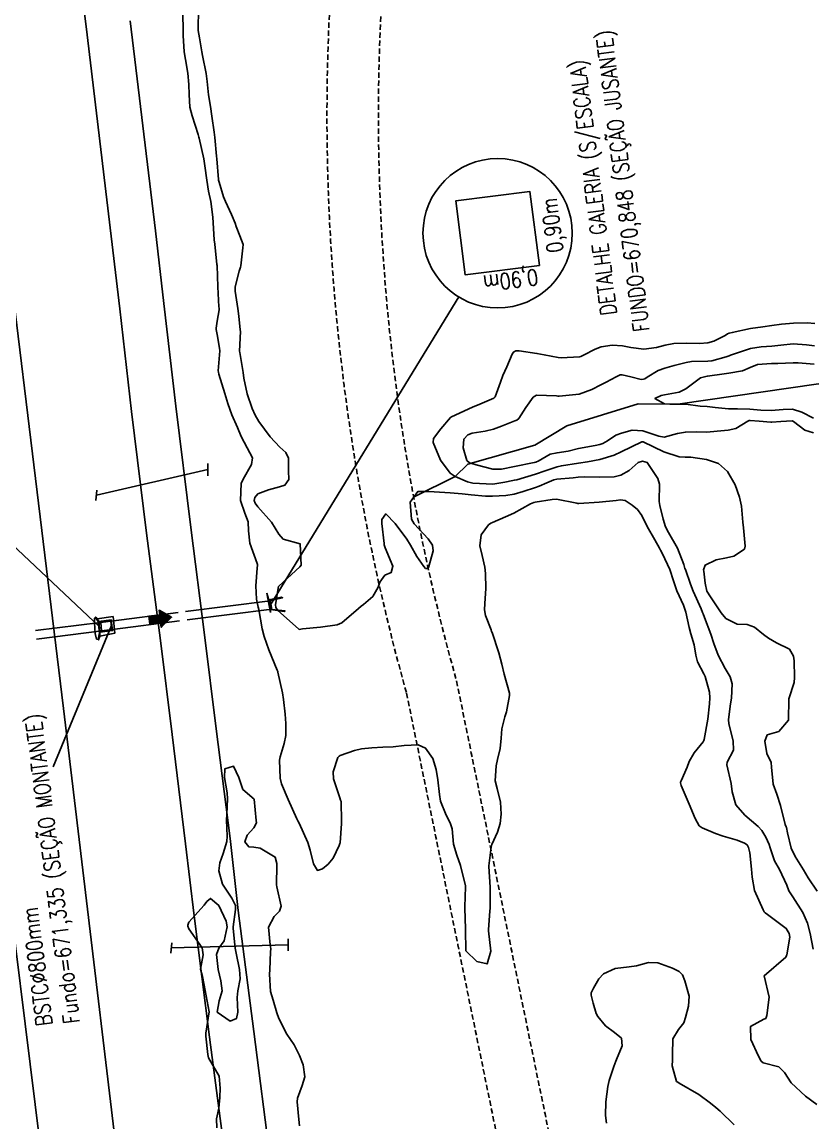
# Model space of a CAD drawing. Header units: metres. Extents: x 292545 to 299085, y 7450245 to 7463078.
# Drawn here: x 296188.5 to 296262.7, y 7455820.8 to 7455924 of the extents above; entities that cross this region are included whole.
import ezdxf

# ---------------------------------------------------------------- set-up
doc = ezdxf.new("R2010")
doc.units = ezdxf.units.M
for name, pattern in [('CONTINUO', [0]), ('DASHED', [0.75, 0.5, -0.25]), ('TRACEJADO', [8.7, 8, -0.7])]:
    doc.linetypes.add(name, pattern=pattern)
for name, color, linetype in [('BUEIRO', 151, 'Continuous'), ('CAIXA', 45, 'Continuous'), ('Curvas de Nivel 1m', 11, 'Continuous'), ('Curvas de Nivel 5m', 15, 'Continuous'), ('GALERIA', 45, 'Continuous'), ('Hidrografia', 140, 'Continuous'), ('Linha Férrea', 20, 'Continuous'), ('Pórtico', 62, 'Continuous'), ('TEXTO', 45, 'Continuous'), ('Vias Primárias', 230, 'Continuous'), ('Vias Secundárias', 230, 'DASHED')]:
    doc.layers.add(name, color=color, linetype=linetype)
doc.styles.add('ROMANS', font='romans', dxfattribs={"height": 0.2})

msp = doc.modelspace()

# ---------------------------------------------------------------- hatches: boundary and pattern name
at = {"layer": 'TEXTO'}
msp.add_hatch(color=256, dxfattribs=at).paths.add_polyline_path([(296200.41, 7455868.27), (296201.42, 7455868.39), (296201.36, 7455868.82), (296202.54, 7455868.16), (296201.56, 7455867.23), (296201.51, 7455867.66), (296200.5, 7455867.53)])

# ---------------------------------------------------------------- linework, layer by layer
at = {"layer": 'BUEIRO', "linetype": 'TRACEJADO', "flags": 128}
for points in [[(296211.77, 7455869.7), (296196.88, 7455867.8)], [(296211.92, 7455868.92), (296197, 7455867.01)], [(296195.88, 7455867.68), (296189.78, 7455866.91)], [(296195.98, 7455866.88), (296189.88, 7455866.12)]]:
    msp.add_lwpolyline(points, dxfattribs=at)
at = {"layer": 'BUEIRO', "linetype": 'CONTINUO'}
for points in [[(296195.48, 7455866.09, 674.16), (296195.64, 7455866.07, 674.19), (296195.77, 7455866.71, 674.19), (296195.65, 7455867.75, 674.16), (296195.41, 7455868.13, 674.16), (296195.3, 7455868.07, 674.15)], [(296195.48, 7455866.09, 674.16), (296195.38, 7455866.63, 674.18), (296195.3, 7455867.64, 674.16), (296195.3, 7455868.07, 674.15)], [(296195.41, 7455868.13, 674.16), (296195.43, 7455868.18, 673.53), (296195.55, 7455868.01, 673.52), (296195.7, 7455867.77, 673.53), (296195.65, 7455867.75, 674.16)], [(296195.7, 7455867.77, 673.53), (296195.76, 7455867.72, 672.91), (296195.81, 7455867.66, 672.53), (296195.89, 7455867.68, 671.35)], [(296195.82, 7455866.76, 673.53), (296195.7, 7455867.77, 673.53)], [(296195.64, 7455866.07, 674.19), (296195.69, 7455866.04, 673.83), (296195.81, 7455866.4, 673.54), (296195.82, 7455866.76, 673.53), (296195.77, 7455866.71, 674.19)], [(296195.82, 7455866.76, 673.53), (296195.87, 7455866.83, 672.85), (296195.89, 7455866.89, 672.6), (296195.95, 7455866.88, 671.37)]]:
    msp.add_polyline3d(points, dxfattribs=at)
at = {"layer": 'CAIXA', "linetype": 'CONTINUO'}
for points in [[(296195.55, 7455868.01, 673.52), (296197.05, 7455868.23, 673.59), (296197.22, 7455866.68, 673.52), (296195.81, 7455866.4, 673.54)], [(296195.82, 7455866.76, 673.53), (296197.01, 7455866.91, 673.49), (296196.87, 7455867.91, 673.51), (296195.7, 7455867.77, 673.53)], [(296195.82, 7455866.76, 673.53), (296195.95, 7455866.88, 671.37), (296195.89, 7455867.68, 671.35), (296195.7, 7455867.77, 673.53)], [(296195.89, 7455867.68, 671.35), (296196.84, 7455867.79, 671.34), (296196.87, 7455867.91, 673.51)], [(296196.84, 7455867.79, 671.34), (296196.93, 7455867, 671.32), (296197.01, 7455866.91, 673.49)], [(296196.93, 7455867, 671.32), (296195.95, 7455866.88, 671.37)]]:
    msp.add_polyline3d(points, dxfattribs=at)
at = {"layer": 'Curvas de Nivel 1m', "flags": 128}
for points, elevation in [([(296205.06, 7455925.17), (296205.02, 7455923.3), (296205.03, 7455923.17), (296205.14, 7455922.5), (296205.38, 7455921.17), (296205.43, 7455920.85), (296205.77, 7455919.16), (296205.86, 7455918.4), (296205.99, 7455917.16), (296206.18, 7455916.05), (296206.31, 7455915.16), (296206.54, 7455913.66), (296206.6, 7455913.15), (296206.75, 7455911.41), (296206.77, 7455911.15), (296206.94, 7455909.2), (296206.94, 7455909.15), (296206.98, 7455908.96), (296207.41, 7455907.58), (296207.58, 7455907.14), (296208.15, 7455905.93), (296208.48, 7455905.13), (296208.59, 7455904.79), (296208.92, 7455903.92), (296209.23, 7455903.12), (296209.21, 7455902.81), (296209.03, 7455901.12), (296209.01, 7455901), (296208.88, 7455900.61), (296208.5, 7455899.13), (296208.49, 7455898.75), (296208.74, 7455897.12), (296208.83, 7455896.39), (296208.97, 7455895.12), (296208.98, 7455894.95), (296208.91, 7455893.12), (296208.92, 7455892.99), (296209.23, 7455891.12), (296209.3, 7455890.58), (296209.61, 7455889.11), (296210.09, 7455887.74), (296210.38, 7455887.1), (296210.71, 7455886.52), (296211.77, 7455885.09), (296212.68, 7455884.11), (296213.23, 7455883.62), (296213.49, 7455883.07), (296213.5, 7455881.9), (296213.52, 7455881.07), (296213.16, 7455880.56), (296212.64, 7455880.4), (296211.61, 7455880.12), (296210.63, 7455879.74), (296210.33, 7455879.4), (296210.29, 7455879.1), (296210.38, 7455878.86), (296210.62, 7455878.53), (296211.89, 7455877.09), (296212.59, 7455875.95), (296213, 7455875.49), (296214.58, 7455875.05), (296214.68, 7455873.05), (296214.55, 7455872.88), (296212.58, 7455871.08), (296212.56, 7455871.05), (296212.53, 7455870.9), (296212.28, 7455869.31), (296212.32, 7455869.08), (296212.5, 7455868.78), (296214.42, 7455867.06), (296214.48, 7455867.02), (296214.82, 7455867.06), (296216.49, 7455867.24), (296218.06, 7455867.44), (296218.49, 7455867.63), (296220.06, 7455868.99), (296220.3, 7455869.19), (296220.51, 7455869.36), (296221.39, 7455870.1), (296221.9, 7455870.97), (296222.05, 7455871.45), (296222.54, 7455872.11), (296223.13, 7455872.37), (296223.29, 7455872.95), (296222.57, 7455874.68), (296222.47, 7455874.96), (296222.45, 7455875.08), (296222.25, 7455876.96), (296222.24, 7455877.33), (296222.61, 7455877.85), (296223.49, 7455876.95), (296224.58, 7455875.47), (296224.92, 7455874.93), (296225.51, 7455873.87), (296226.18, 7455872.92), (296226.35, 7455872.72), (296226.55, 7455872.72), (296226.62, 7455872.84), (296226.64, 7455872.91), (296227.07, 7455874.4), (296226.99, 7455874.91), (296226.58, 7455875.51), (296225.27, 7455876.93), (296225.03, 7455877.36), (296224.91, 7455878.94), (296225.61, 7455879.95), (296226.64, 7455879.96), (296227.64, 7455879.9), (296228.64, 7455879.82), (296229.79, 7455879.72), (296230.63, 7455879.64), (296231.95, 7455879.53), (296232.63, 7455879.52), (296233.88, 7455879.58), (296234.64, 7455879.71), (296235.49, 7455879.96), (296236.65, 7455880.32), (296236.99, 7455880.44), (296237.72, 7455880.78), (296238.38, 7455881.05), (296238.66, 7455881.11), (296240.17, 7455881.24), (296240.66, 7455881.3), (296241.26, 7455881.34), (296242.65, 7455881.29), (296244.02, 7455881.34), (296244.65, 7455881.49), (296245.43, 7455881.92), (296246.28, 7455882.68), (296246.67, 7455882.8), (296247.12, 7455882.67), (296248.13, 7455881.18), (296248.27, 7455880.65), (296248.25, 7455879.03), (296248.29, 7455878.65), (296248.61, 7455877.37), (296248.84, 7455876.65), (296249.13, 7455876.11), (296249.95, 7455874.64), (296250.56, 7455873.1), (296250.66, 7455872.73), (296250.7, 7455872.63), (296251.19, 7455871.27), (296251.43, 7455870.62), (296252.18, 7455868.94), (296252.32, 7455868.6), (296252.37, 7455868.47), (296252.5, 7455868.13), (296253.1, 7455866.59), (296253.37, 7455865.69), (296253.76, 7455864.59), (296254.44, 7455863.35), (296254.9, 7455862.58), (296255.09, 7455861.91), (296255.02, 7455860.57), (296254.93, 7455860.05), (296254.73, 7455858.58), (296254.77, 7455858.18), (296255.18, 7455856.57), (296255.22, 7455855.7), (296254.62, 7455854.58), (296254.58, 7455854.33), (296254.99, 7455852.57), (296255.09, 7455851.79), (296255.43, 7455850.57), (296256.28, 7455849.59), (296257.51, 7455848.54), (296257.87, 7455848.15), (296258.25, 7455847.54), (296258.56, 7455846.85), (296258.64, 7455846.53), (296259.04, 7455845.33), (296259.51, 7455844.52), (296260.2, 7455843.03), (296260.41, 7455842.51), (296260.76, 7455841.94), (296261.7, 7455840.49), (296262.16, 7455839.46), (296262.41, 7455838.49), (296262.68, 7455837.04)], 673), ([(296203.58, 7455924.77), (296203.62, 7455923.19), (296203.63, 7455922.7), (296203.72, 7455921.18), (296203.83, 7455920.46), (296204.06, 7455919.18), (296204.14, 7455918.13), (296204.18, 7455917.18), (296204.26, 7455915.98), (296204.45, 7455915.18), (296205.04, 7455913.42), (296205.1, 7455913.17), (296205.13, 7455913.07), (296205.56, 7455911.16), (296205.66, 7455910.5), (296205.83, 7455909.16), (296206.01, 7455908.12), (296206.22, 7455907.16), (296206.41, 7455905.68), (296206.42, 7455905.16), (296206.53, 7455903.54), (296206.59, 7455903.15), (296206.79, 7455901.25), (296206.8, 7455901.15), (296206.86, 7455899.15), (296206.97, 7455897.27), (296206.98, 7455897.15), (296206.98, 7455897), (296206.82, 7455895.91), (296206.71, 7455895.26), (296206.71, 7455895.15), (296206.81, 7455894.67), (296207.04, 7455893.39), (296207.05, 7455893.15), (296206.91, 7455891.28), (296206.92, 7455891.15), (296206.97, 7455890.95), (296207.52, 7455889.14), (296207.8, 7455888.2), (296208.19, 7455887.13), (296208.71, 7455885.94), (296209.07, 7455885.12), (296209.62, 7455884.05), (296210.11, 7455883.11), (296210.02, 7455882.47), (296209.24, 7455881.12), (296209.07, 7455880.7), (296209.01, 7455879.12), (296209.41, 7455877.92), (296209.71, 7455877.11), (296209.75, 7455876.27), (296209.86, 7455875.11), (296210.55, 7455873.2), (296210.59, 7455873.1), (296210.59, 7455873.06), (296210.55, 7455872.77), (296210.42, 7455871.1), (296210.51, 7455869.85), (296210.66, 7455869.1), (296210.71, 7455868.89), (296211.04, 7455867.09), (296211.22, 7455866.34), (296211.64, 7455865.09), (296212.43, 7455863.21), (296212.48, 7455863.08), (296212.49, 7455863.02), (296212.93, 7455861.07), (296213.02, 7455860.46), (296213.17, 7455859.07), (296213.24, 7455858.21), (296213.24, 7455857.07), (296213.1, 7455856.33), (296212.7, 7455855.08), (296212.66, 7455854.76), (296212.72, 7455853.08), (296212.85, 7455852.54), (296213.46, 7455851.07), (296214.27, 7455849.25), (296214.34, 7455849.13), (296214.38, 7455849.06), (296214.48, 7455848.84), (296215.31, 7455847.04), (296215.53, 7455846.33), (296215.85, 7455845.04), (296216.21, 7455844.42), (296216.68, 7455844.56), (296217.2, 7455845.02), (296217.68, 7455845.57), (296218.24, 7455846.76), (296218.31, 7455846.94), (296218.33, 7455847.01), (296218.45, 7455848.83), (296218.45, 7455849.01), (296218.42, 7455850.88), (296218.38, 7455851.01), (296218.3, 7455851.22), (296217.7, 7455853.02), (296217.67, 7455853.67), (296218.13, 7455855.01), (296218.23, 7455855.13), (296218.34, 7455855.2), (296219.68, 7455855.67), (296220.35, 7455855.81), (296221.3, 7455855.93), (296222.35, 7455855.99), (296223.3, 7455856), (296224.35, 7455856.12), (296225.65, 7455856.21), (296226.35, 7455855.89), (296227.03, 7455854.9), (296227.34, 7455853.88), (296227.5, 7455852.9), (296227.64, 7455851.55), (296227.75, 7455850.9), (296228.28, 7455849.6), (296228.66, 7455848.89), (296228.83, 7455848.31), (296228.97, 7455846.88), (296229.26, 7455845.85), (296229.62, 7455844.88), (296230.09, 7455842.98), (296230.09, 7455842.87), (296230.02, 7455841.02), (296230.02, 7455840.87), (296230.09, 7455838.94), (296230.09, 7455838.87), (296230.12, 7455836.87), (296231.15, 7455835.89), (296232.11, 7455835.66), (296232.45, 7455836.84), (296232.24, 7455838.75), (296232.24, 7455838.84), (296232.38, 7455840.63), (296232.39, 7455840.84), (296232.41, 7455842.62), (296232.4, 7455842.84), (296232.26, 7455844.8), (296232.26, 7455844.84), (296232.49, 7455846.59), (296232.57, 7455846.84), (296233.08, 7455848.01), (296233.33, 7455848.83), (296233.43, 7455849.68), (296233.38, 7455850.83), (296233.05, 7455852.09), (296232.88, 7455852.83), (296232.95, 7455854.22), (296233.09, 7455854.83), (296233.34, 7455855.84), (296233.44, 7455856.83), (296233.49, 7455857.71), (296233.78, 7455858.83), (296233.93, 7455859.29), (296234.21, 7455860.82), (296234.2, 7455861.04), (296233.71, 7455862.83), (296233.5, 7455863.77), (296233.22, 7455864.83), (296232.58, 7455866.74), (296232.54, 7455866.84), (296232.48, 7455866.99), (296231.97, 7455868.32), (296231.87, 7455868.85), (296231.9, 7455869.46), (296231.98, 7455870.85), (296231.96, 7455872.26), (296231.91, 7455872.85), (296231.65, 7455873.94), (296231.42, 7455874.85), (296231.56, 7455875.88), (296232.25, 7455876.84), (296232.46, 7455876.99), (296232.61, 7455877.06), (296233.85, 7455877.58), (296234.61, 7455877.92), (296236.18, 7455878.8), (296236.49, 7455878.93), (296236.63, 7455878.95), (296238.2, 7455879.2), (296238.63, 7455879.23), (296240.52, 7455878.86), (296240.62, 7455878.84), (296240.72, 7455878.84), (296242.63, 7455878.94), (296244.21, 7455879.12), (296244.63, 7455879.16), (296245.05, 7455879.12), (296245.72, 7455878.68), (296246.21, 7455878.27), (296246.61, 7455877.71), (296247.13, 7455876.66), (296247.83, 7455875.41), (296248.26, 7455874.65), (296248.38, 7455874.46), (296248.57, 7455874.11), (296249.23, 7455872.64), (296249.6, 7455871.58), (296249.9, 7455870.64), (296250.51, 7455869.3), (296250.75, 7455868.63), (296251.06, 7455867.19), (296251.21, 7455866.62), (296251.51, 7455865.57), (296251.68, 7455864.61), (296251.83, 7455863.99), (296252.44, 7455862.84), (296252.54, 7455862.6), (296252.95, 7455861.14), (296252.98, 7455860.6), (296252.95, 7455860.05), (296252.81, 7455858.6), (296252.46, 7455856.7), (296252.44, 7455856.61), (296252.36, 7455856.48), (296251.53, 7455855.44), (296251.06, 7455854.62), (296250.86, 7455854.09), (296250.32, 7455852.82), (296250.25, 7455852.69), (296250.24, 7455852.63), (296250.31, 7455852.39), (296251.04, 7455850.62), (296251.61, 7455849.28), (296252, 7455848.61), (296252.26, 7455848.41), (296253.53, 7455847.87), (296254.25, 7455847.63), (296255.56, 7455847.25), (296256.25, 7455846.99), (296256.49, 7455846.81), (296256.63, 7455846.56), (296256.74, 7455846.06), (296256.9, 7455844.55), (296256.97, 7455843.79), (296257.19, 7455842.55), (296257.98, 7455840.73), (296258.08, 7455840.54), (296258.17, 7455840.44), (296258.4, 7455840.3), (296260.15, 7455838.98), (296260.44, 7455838.51), (296260.5, 7455838.15), (296260.2, 7455836.51), (296260.19, 7455836.44), (296260.12, 7455836.28), (296258.1, 7455834.54), (296258.57, 7455832.53), (296258.35, 7455830.83), (296258.23, 7455830.54), (296258.05, 7455830.48), (296256.81, 7455829.79), (296256.84, 7455828.55), (296257.56, 7455826.99), (296257.82, 7455826.54), (296258, 7455826.38), (296259.47, 7455825.99), (296259.99, 7455825.47), (296260.63, 7455824.5), (296261.96, 7455823.25), (296263.01, 7455822.48)], 674), ([(296262.83, 7455895.72), (296262.11, 7455895.77), (296260.83, 7455895.73), (296259.7, 7455895.65), (296258.82, 7455895.52), (296257.96, 7455895.4), (296256.82, 7455895.23), (296255.1, 7455894.86), (296254.82, 7455894.81), (296254.66, 7455894.74), (296254.44, 7455894.58), (296253.36, 7455894.05), (296252.81, 7455893.89), (296252.03, 7455893.84), (296250.81, 7455893.86), (296249.62, 7455893.82), (296248.8, 7455893.68), (296248, 7455893.46), (296246.8, 7455893.3), (296245.58, 7455893.47), (296244.8, 7455893.61), (296243.84, 7455893.67), (296242.8, 7455893.53), (296242.23, 7455893.3), (296241.14, 7455892.74), (296240.91, 7455892.62), (296240.79, 7455892.58), (296239.06, 7455892.49), (296238.79, 7455892.51), (296237.45, 7455892.78), (296236.79, 7455892.9), (296235.11, 7455893.13), (296234.8, 7455893.13), (296234.59, 7455893.02), (296234.46, 7455892.82), (296233.96, 7455891.65), (296233.6, 7455890.83), (296233.37, 7455890.22), (296232.88, 7455888.84), (296232.74, 7455888.7), (296231.44, 7455888.15), (296230.73, 7455887.87), (296228.78, 7455886.95), (296228.72, 7455886.92), (296228.69, 7455886.89), (296227.77, 7455885.83), (296227.09, 7455884.91), (296227.05, 7455884.55), (296227.75, 7455882.9), (296228.66, 7455881.68), (296229.12, 7455881.35), (296230.26, 7455880.87), (296230.65, 7455880.76), (296230.77, 7455880.74), (296232.65, 7455880.64), (296232.83, 7455880.66), (296233.78, 7455880.83), (296234.51, 7455880.97), (296234.65, 7455881), (296234.9, 7455881.06), (296236.66, 7455881.58), (296237.56, 7455881.89), (296238.67, 7455882.26), (296239.08, 7455882.36), (296240.67, 7455882.62), (296241.54, 7455882.74), (296242.68, 7455882.94), (296244.01, 7455883.37), (296244.68, 7455883.66), (296246.63, 7455884.61), (296246.69, 7455884.62), (296246.75, 7455884.61), (296248.68, 7455883.66), (296250.11, 7455883.2), (296250.68, 7455883.16), (296251.22, 7455883.16), (296252.68, 7455882.96), (296253.79, 7455882.59), (296254.66, 7455881.84), (296255.38, 7455880.57), (296255.78, 7455879.42), (296255.96, 7455878.57), (296256.09, 7455877.08), (296256.14, 7455876.56), (296256.3, 7455874.84), (296256.23, 7455874.56), (296255.24, 7455873.9), (296254.56, 7455873.74), (296253.59, 7455873.56), (296252.56, 7455873.05), (296252.41, 7455872.6), (296252.42, 7455872.47), (296252.54, 7455871.36), (296252.7, 7455870.6), (296253.04, 7455870.08), (296254.07, 7455868.58), (296254.5, 7455868.04), (296255.56, 7455867.5), (296256.49, 7455867.48), (296257.17, 7455867.23), (296258.02, 7455866.54), (296258.48, 7455866.19), (296259.23, 7455865.76), (296260.46, 7455865.18), (296260.84, 7455864.51), (296260.89, 7455864.06), (296260.94, 7455862.5), (296260.89, 7455862.05), (296260.41, 7455860.51), (296260.38, 7455858.51), (296259.45, 7455857.44), (296258.37, 7455857.13), (296258.14, 7455856.53), (296258.35, 7455855.38), (296258.75, 7455854.53), (296258.77, 7455854.09), (296258.94, 7455852.52), (296259.26, 7455851.56), (296259.61, 7455850.52), (296260.04, 7455848.73), (296260.16, 7455848.51), (296260.19, 7455848.43), (296260.26, 7455847.96), (296260.62, 7455846.51), (296261, 7455845.74), (296261.76, 7455844.49), (296262.21, 7455843.73), (296263.07, 7455842.48)], 672), ([(296262.8, 7455893.62), (296262.04, 7455893.72), (296260.81, 7455893.81), (296259.65, 7455893.68), (296258.8, 7455893.58), (296257.81, 7455893.53), (296256.8, 7455893.36), (296254.94, 7455892.73), (296254.79, 7455892.67), (296254.72, 7455892.65), (296254.52, 7455892.58), (296253.18, 7455892.21), (296252.79, 7455892.16), (296251.28, 7455892.13), (296250.78, 7455892.06), (296249.66, 7455891.76), (296248.78, 7455891.52), (296248.14, 7455891.29), (296247.12, 7455890.67), (296246.9, 7455890.53), (296246.76, 7455890.48), (296246.54, 7455890.46), (296245.59, 7455890.69), (296244.77, 7455890.89), (296244.59, 7455890.88), (296244.21, 7455890.71), (296243.26, 7455890.22), (296242.76, 7455889.96), (296241.94, 7455889.53), (296240.75, 7455889.09), (296238.86, 7455888.88), (296238.74, 7455888.89), (296238.61, 7455888.91), (296236.75, 7455889), (296236.42, 7455888.79), (296235.75, 7455887.82), (296235.09, 7455886.81), (296234.89, 7455886.65), (296234.72, 7455886.57), (296233.47, 7455886.07), (296232.71, 7455885.8), (296231.93, 7455885.62), (296230.7, 7455885.41), (296230.31, 7455885.26), (296229.93, 7455884.87), (296229.86, 7455884.05), (296230.2, 7455882.87), (296230.45, 7455882.65), (296230.67, 7455882.57), (296231.08, 7455882.45), (296232.66, 7455882.04), (296233.46, 7455882.04), (296234.67, 7455882.29), (296236.53, 7455882.66), (296236.67, 7455882.69), (296236.75, 7455882.72), (296236.89, 7455882.79), (296238.01, 7455883.44), (296238.68, 7455883.58), (296239.7, 7455883.74), (296240.69, 7455883.97), (296242.25, 7455884.28), (296242.69, 7455884.37), (296242.95, 7455884.45), (296243.4, 7455884.71), (296244.18, 7455885.22), (296244.7, 7455885.43), (296245.7, 7455885.69), (296246.71, 7455885.63), (296248.22, 7455885.13), (296248.7, 7455885.06), (296249.95, 7455885.39), (296250.71, 7455885.52), (296251.78, 7455885.54), (296252.71, 7455885.53), (296253.68, 7455885.62), (296254.71, 7455885.71), (296255.42, 7455885.87), (296256.54, 7455886.56), (296256.67, 7455886.61), (296256.72, 7455886.61), (296256.77, 7455886.61), (296257.63, 7455886.55), (296258.72, 7455886.45), (296258.8, 7455886.45), (296259.64, 7455886.52), (296260.72, 7455886.57), (296260.77, 7455886.56), (296260.84, 7455886.51), (296261.9, 7455885.69), (296262.7, 7455885.46)], 671)]:
    msp.add_lwpolyline(points, dxfattribs=dict(at, elevation=elevation))
at = {"layer": 'Curvas de Nivel 5m', "flags": 128}
for points, elevation in [([(296262.78, 7455891.9), (296261.27, 7455892.02), (296260.79, 7455892.01), (296259.36, 7455891.95), (296258.78, 7455891.97), (296257.46, 7455891.87), (296256.78, 7455891.59), (296256.06, 7455891.28), (296254.77, 7455891.06), (296254.35, 7455891), (296252.77, 7455890.77), (296252.62, 7455890.74), (296252.12, 7455890.61), (296250.75, 7455889.59), (296250.12, 7455889.26), (296248.75, 7455889.03), (296248.44, 7455888.96), (296247.85, 7455888.66), (296248.74, 7455888.17), (296249.24, 7455888.14), (296250.74, 7455888.14), (296252.09, 7455887.96), (296252.74, 7455887.91), (296253.49, 7455887.84), (296254.73, 7455887.71), (296255.59, 7455887.71), (296256.73, 7455887.68), (296257.76, 7455887.58), (296258.73, 7455887.56), (296259.87, 7455887.65), (296260.73, 7455887.67), (296261.63, 7455887.39), (296262.72, 7455886.84)], 670), ([(296206.79, 7455820.28), (296206.76, 7455821.14), (296206.95, 7455822.14), (296207.06, 7455823.14), (296207.1, 7455824.01), (296206.99, 7455825.14), (296206.01, 7455826.86), (296205.93, 7455827.15), (296205.75, 7455828.87), (296205.75, 7455829.15), (296206.05, 7455831.15), (296205.67, 7455833.16), (296205.42, 7455834.48), (296205.25, 7455835.16), (296205.48, 7455836.52), (296205.39, 7455837.16), (296204.15, 7455838.93), (296204.05, 7455839.18), (296204.05, 7455839.28), (296204.16, 7455839.57), (296205.6, 7455841.16), (296205.84, 7455841.5), (296206.18, 7455841.8), (296206.96, 7455841.14), (296207.64, 7455839.65), (296207.73, 7455839.13), (296207.46, 7455837.81), (296206.97, 7455837.14), (296206.73, 7455836.54), (296206.89, 7455835.14), (296207.16, 7455834.07), (296207.27, 7455833.14), (296207.01, 7455832.2), (296206.8, 7455831.14), (296208.04, 7455830.29), (296208.63, 7455830.54), (296208.76, 7455831.12), (296208.69, 7455832.5), (296208.76, 7455833.12), (296208.96, 7455834.25), (296208.91, 7455835.12), (296208.59, 7455836.65), (296208.51, 7455837.13), (296208.32, 7455838.96), (296208.31, 7455839.13), (296208.54, 7455840.76), (296208.53, 7455841.13), (296208.18, 7455841.83), (296207.3, 7455843.14), (296206.97, 7455844.38), (296207.06, 7455845.14), (296207.36, 7455846.01), (296207.72, 7455847.14), (296207.75, 7455847.64), (296207.67, 7455849.14), (296207.7, 7455849.71), (296207.77, 7455851.14), (296207.73, 7455851.71), (296207.51, 7455853.14), (296207.52, 7455853.94), (296208.33, 7455854.21), (296208.85, 7455853.12), (296209.2, 7455852.02), (296210.29, 7455851.1), (296210.46, 7455849.1), (296210.49, 7455848.88), (296210.26, 7455848.4), (296209.63, 7455847.73), (296209.41, 7455847.11), (296209.77, 7455846.64), (296210.24, 7455846.59), (296210.83, 7455846.5), (296212.23, 7455845.67), (296212.4, 7455845.08), (296212.4, 7455844.9), (296212.37, 7455843.08), (296212.4, 7455842.88), (296212.82, 7455841.07), (296212.64, 7455840.6), (296212.16, 7455840.09), (296211.62, 7455839.09), (296211.77, 7455837.44), (296211.83, 7455837.08), (296211.81, 7455836.78), (296211.73, 7455835.09), (296211.7, 7455834.69), (296211.8, 7455833.08), (296212.07, 7455832.25), (296212.41, 7455831.08), (296212.58, 7455830.55), (296213.33, 7455829.07), (296214.02, 7455828.07), (296214.54, 7455827.05), (296214.87, 7455826.18), (296215.03, 7455825.05), (296214.79, 7455824.24), (296214.34, 7455823.06), (296214.31, 7455822.71), (296214.46, 7455821.05), (296214.51, 7455820.47)], 675), ([(296243.31, 7455820.71), (296243.21, 7455821.45), (296243.23, 7455822.71), (296243.42, 7455824.15), (296243.56, 7455824.71), (296244, 7455826.04), (296244.17, 7455826.53), (296244.24, 7455826.7), (296244.76, 7455827.96), (296244.72, 7455828.69), (296244.04, 7455829.23), (296243.2, 7455829.86), (296242.48, 7455830.72), (296242.34, 7455831.01), (296242.07, 7455831.96), (296241.86, 7455832.73), (296241.86, 7455832.95), (296242.08, 7455833.37), (296242.58, 7455834.24), (296243.01, 7455834.72), (296244.11, 7455835.23), (296245.42, 7455835.38), (296246.11, 7455835.48), (296247.25, 7455835.8), (296248.11, 7455835.77), (296249.49, 7455835.25), (296250.11, 7455834.95), (296250.44, 7455834.63), (296250.66, 7455834.06), (296251.06, 7455832.62), (296251, 7455831.68), (296250.71, 7455830.62), (296250.55, 7455830.12), (296250.04, 7455829.5), (296249.51, 7455828.64), (296249.49, 7455827.16), (296249.49, 7455826.64), (296249.47, 7455826.11), (296249.88, 7455824.63), (296249.98, 7455824.56), (296250.13, 7455824.48), (296251.96, 7455823.4), (296253.06, 7455822.59), (296253.56, 7455822.19), (296253.95, 7455821.84), (296255.28, 7455820.57)], 675)]:
    msp.add_lwpolyline(points, dxfattribs=dict(at, elevation=elevation))
at = {"layer": 'GALERIA', "linetype": 'CONTINUO'}
for points in [[(296211.81, 7455868.62, 672.46), (296211.47, 7455870.42, 672.82)], [(296211.81, 7455868.62, 672.46), (296211.81, 7455868.88, 671.67), (296211.64, 7455869.78, 671.76), (296211.47, 7455870.42, 672.82)], [(296211.64, 7455869.78, 671.76), (296212.83, 7455870.03, 671.42)], [(296211.64, 7455869.78, 671.76), (296211.76, 7455869.74, 670.85), (296211.93, 7455868.88, 670.94), (296211.81, 7455868.88, 671.67)], [(296211.81, 7455868.88, 671.67), (296211.64, 7455869.78, 671.76)], [(296212.83, 7455870.03, 671.42), (296212.94, 7455869.99, 670.36), (296211.76, 7455869.74, 670.85)], [(296211.81, 7455868.88, 671.67), (296213.09, 7455868.69, 671.29)], [(296213.09, 7455868.69, 671.29), (296213.17, 7455868.75, 670.5), (296211.93, 7455868.88, 670.94)]]:
    msp.add_polyline3d(points, dxfattribs=at)
at = {"layer": 'Hidrografia', "elevation": 675.41}
msp.add_lwpolyline([(296277.24, 7455890.04), (296272.6, 7455889.64), (296269.08, 7455889.86), (296265.2, 7455889.86), (296263.18, 7455890.05), (296249.99, 7455888.14), (296246.27, 7455888.17), (296239.59, 7455886.12), (296236.59, 7455884.29), (296230.3, 7455882.51), (296229.12, 7455881.35), (296225.26, 7455879.44)], dxfattribs=at)
at = {"layer": 'Linha Férrea', "linetype": 'Continuous'}
for points in [[(296192.87, 7455936.44), (296194.52, 7455923.57), (296196.88, 7455903.91), (296197.67, 7455897.09), (296198.79, 7455887.46), (296200.19, 7455876.06), (296201.49, 7455865.99), (296202.58, 7455857.18), (296203.85, 7455846.91), (296204.64, 7455840.15), (296206.09, 7455828.78), (296207.66, 7455816.88), (296208.79, 7455807.17), (296210.16, 7455795.61), (296211.78, 7455783.1), (296213.31, 7455770.63), (296214.7, 7455759.67), (296215.84, 7455749.95)], [(296219.96, 7455749.95), (296218.9, 7455760.24), (296217.58, 7455771.21), (296215.91, 7455783.62), (296214.29, 7455796.12), (296212.93, 7455807.65), (296211.79, 7455817.39), (296210.23, 7455829.31), (296208.78, 7455840.66), (296208.02, 7455847.4), (296206.72, 7455857.7), (296205.62, 7455866.51), (296204.33, 7455876.58), (296202.93, 7455887.95), (296201.81, 7455897.57), (296201.02, 7455904.4), (296198.66, 7455924.08)]]:
    msp.add_lwpolyline(points, dxfattribs=at)
at = {"layer": 'Pórtico'}
for points in [[(296195.48, 7455879.6), (296205.93, 7455882.01)], [(296205.92, 7455882.58), (296205.93, 7455881.43)], [(296195.53, 7455880.09), (296195.43, 7455879.1)], [(296202.56, 7455837.64), (296202.47, 7455836.65)], [(296202.51, 7455837.15), (296213.47, 7455837.44)], [(296213.46, 7455838.02), (296213.47, 7455836.87)]]:
    msp.add_lwpolyline(points, dxfattribs=at)
at = {"layer": 'TEXTO', "linetype": 'CONTINUO', "flags": 128}
for points in [[(296200.61, 7455868.29), (296200.44, 7455868.06)], [(296200.75, 7455868.31), (296200.45, 7455867.92)], [(296200.89, 7455868.33), (296200.47, 7455867.78)], [(296200.49, 7455867.64), (296201.03, 7455868.35)], [(296200.53, 7455867.54), (296201.17, 7455868.36)], [(296200.67, 7455867.56), (296201.32, 7455868.38)], [(296200.81, 7455867.57), (296201.66, 7455868.66)], [(296200.96, 7455867.59), (296201.74, 7455868.61)], [(296201.1, 7455867.61), (296201.83, 7455868.56)], [(296201.24, 7455867.63), (296201.92, 7455868.51)], [(296201.39, 7455868.81), (296201.37, 7455868.78)], [(296201.38, 7455867.64), (296202.01, 7455868.46)], [(296201.48, 7455868.76), (296201.39, 7455868.64)], [(296201.57, 7455868.71), (296201.4, 7455868.5)], [(296201.51, 7455867.65), (296202.1, 7455868.41)], [(296201.53, 7455867.51), (296202.19, 7455868.36)], [(296201.55, 7455867.37), (296202.27, 7455868.31)], [(296200.47, 7455868.28), (296200.42, 7455868.2)], [(296201.57, 7455867.24), (296202.36, 7455868.26)], [(296202.05, 7455867.7), (296202.45, 7455868.21)]]:
    msp.add_lwpolyline(points, dxfattribs=at)
at = {"layer": 'TEXTO', "linetype": 'CONTINUO'}
for points in [[(296237.01, 7455901.14, 0), (296236.13, 7455908.08, 0), (296229.19, 7455907.21, 0), (296230.06, 7455900.26, 0), (296237.01, 7455901.14, 0)], [(296200.41, 7455868.27, 0), (296201.42, 7455868.39, 0), (296201.36, 7455868.82, 0), (296202.54, 7455868.16, 0), (296201.56, 7455867.23, 0), (296201.51, 7455867.66, 0), (296200.5, 7455867.53, 0)]]:
    msp.add_polyline3d(points, close=True, dxfattribs=at)
for points in [[(296211.8, 7455869.32, 0), (296229.45, 7455898.2, 0)], [(296195.78, 7455867.27, 0), (296184.77, 7455877.6, 0)], [(296196.91, 7455867.39, 0), (296191.42, 7455854.12, 0)]]:
    msp.add_polyline3d(points, dxfattribs=at)
msp.add_circle((296233.1, 7455904.17), 7, dxfattribs=at)
at = {"layer": 'Vias Primárias'}
for points in [[(296230.8, 7455552.8), (296227.14, 7455578.69), (296222.95, 7455609.32), (296218.46, 7455647.11), (296214.42, 7455680.72), (296209.77, 7455718.05), (296205.97, 7455749.95), (296199.3, 7455801.85), (296192.4, 7455859.6), (296184.77, 7455921.99), (296178.23, 7455973.07), (296171.21, 7456030), (296164.9, 7456077.72), (296158.11, 7456131.33), (296147.39, 7456202.07), (296138.1, 7456253.03), (296131.08, 7456300.18), (296126.28, 7456345.75, -0.455486), (296128.75, 7456349.38, 0.018439), (296147.21, 7456352.41, 0.117824), (296175.42, 7456360.42), (296216.24, 7456374.74), (296257.33, 7456386.86), (296335.17, 7456409.96)], [(296198.9, 7455749.95), (296192.03, 7455804.06), (296184.65, 7455863.32), (296178.28, 7455917), (296167.32, 7455999.49, 0.45956)]]:
    msp.add_lwpolyline(points, format="xyb", dxfattribs=at)
at = {"layer": 'Vias Secundárias'}
for points in [[(296356.19, 7455749.95), (296361.95, 7455725.84, -0.366474), (296352.76, 7455707.65, -0.129366), (296337.33, 7455705.43), (296287.79, 7455706.64, -0.11299), (296240.31, 7455808.05, -0.000154), (296229.25, 7455862.19, -0.091331), (296222.71, 7455932.72, 0.051039), (296215.28, 7455996.09, -0.021235), (296209.04, 7456085.94, 0.00989), (296201.54, 7456168.07)], [(296337.21, 7455700.6), (296285.4, 7455701.87, -0.115287), (296235.58, 7455807.06, -0.000153), (296224.56, 7455861.05, -0.090785), (296217.88, 7455932.9, 0.051045), (296210.51, 7455995.29, 0.025808), (296199.91, 7456085.7, 0.028859), (296188.69, 7456165.64, 0.009877)]]:
    msp.add_lwpolyline(points, format="xyb", dxfattribs=at)

# ---------------------------------------------------------------- texts
at = {"layer": 'TEXTO', "style": 'ROMANS', "width": 0.8}
for s, rotation, p in [('FUNDO=670,848 (SEÇÃO JUSANTE)', 97.1925, (296247.34, 7455895.02)), ('DETALHE GALERIA (S/ESCALA)', 97.1925, (296244.28, 7455896.57)), ('0,90m', 97.1925, (296239.26, 7455902.45)), ('0,90m', 187.1925, (296236.78, 7455900.82)), ('Fundo=671,335 (SEÇÃO MONTANTE)', 97.1925, (296193.93, 7455830.15)), ('BSTCØ800mm', 97.1925, (296191.36, 7455829.93))]:
    msp.add_text(s, height=1.5, rotation=rotation, dxfattribs=at).set_placement(p)

doc.saveas('drawing.dxf')
